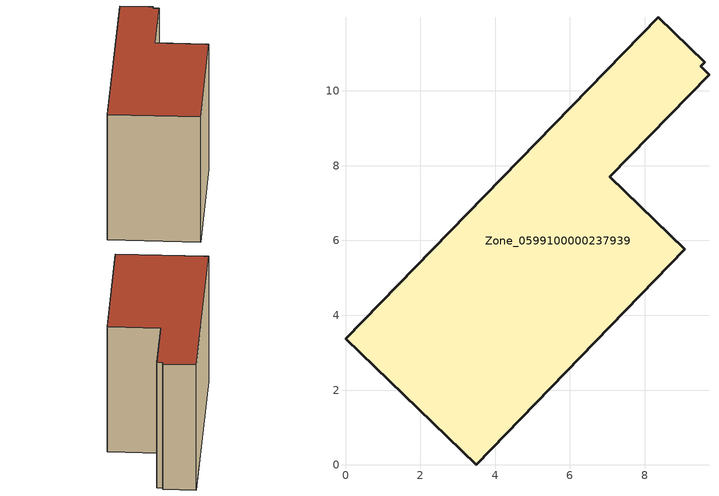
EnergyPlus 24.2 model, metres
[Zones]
Zone_0599100000237939
 floor ground (C_G): 9.49,10.66 9.71,10.43 7.07,7.7 9.07,5.76 3.49,0 0,3.38 8.36,11.97 9.6,10.77 z0
 wall outside (C_F): 3.49,0 9.07,5.76 7.07,7.7 9.71,10.43 9.49,10.66 9.6,10.77 8.36,11.97 0,3.38 3.49,0 z0:7.35
 roof outside (C_R): 9.6,10.77 8.36,11.97 0,3.38 3.49,0 9.07,5.76 7.07,7.7 9.71,10.43 9.49,10.66 z7.35
[BUILDING]
Pand.0599100000237939: North Axis=0; Terrain=City; Loads Convergence Tolerance Value=0.04; Temperature Convergence Tolerance Value=0.4; Solar Distribution=FullExterior; Maximum Number of Warmup Days=25; Minimum Number of Warmup Days=1
[Site:Location]
Rotterdam.The.Hague.AP_ZH_NLD Design_Conditions: Latitude=51.96; Longitude=4.45; Time Zone=1; Elevation=-4.5
[SITE:GROUNDTEMPERATURE:BUILDINGSURFACE]
18, 18, 18, 18, 18, 18, 18, 18, 18, 18, 18, 18
[MATERIAL] Thermal Absorptance=0.9; Solar Absorptance=0.7; Visible Absorptance=0.7
Name | Roughness | Thickness | Conductivity | Density | Specific Heat
G.TI.1946 | MediumSmooth | 0.15 | 1 | 540 | 1210
F.TI.1946 | Rough | 0.3 | 0.857143 | 1920 | 840
R.TI.1946 | MediumRough | 0.2 | 0.1 | 1500 | 1000
[CONSTRUCTION]
C_G: G.TI.1946
C_F: F.TI.1946
C_R: R.TI.1946
[ZONE]
Zone_0599100000237939: Type=1; Multiplier=1; Ceiling Height=Autocalculate; Volume=Autocalculate; Floor Area=autocalculate; Part of Total Floor Area=Yes
[ZONEINFILTRATION:DESIGNFLOWRATE]
Infil_Zone_0599100000237939: Zone or ZoneList or Space or SpaceList=Zone_0599100000237939; Schedule=AlwaysOn; Design Flow Rate Calculation Method=Flow/Area; Flow Rate per Floor Area=0.003; Constant Term Coefficient=1; Temperature Term Coefficient=0; Velocity Term Coefficient=0; Velocity Squared Term Coefficient=0
[HVACTEMPLATE:ZONE:IDEALLOADSAIRSYSTEM]
Zone_0599100000237939: Maximum Heating Supply Air Temperature=50; Minimum Cooling Supply Air Temperature=13; Maximum Heating Supply Air Humidity Ratio=0.0156; Minimum Cooling Supply Air Humidity Ratio=0.0077; Heating Limit=NoLimit; Cooling Limit=NoLimit; Dehumidification Control Type=ConstantSensibleHeatRatio; Cooling Sensible Heat Ratio=0.7; Dehumidification Setpoint=60; Humidification Control Type=None; Humidification Setpoint=30; Outdoor Air Method=None; Outdoor Air Flow Rate per Person=0.00944; Outdoor Air Flow Rate per Zone Floor Area=0; Outdoor Air Flow Rate per Zone=0; Demand Controlled Ventilation Type=None; Outdoor Air Economizer Type=NoEconomizer; Heat Recovery Type=None; Sensible Heat Recovery Effectiveness=0.7; Latent Heat Recovery Effectiveness=0.65
[ZONECONTROL:THERMOSTAT]
ThermostatControl_Zone_0599100000237939: Zone or ZoneList=Zone_0599100000237939; Control Type Schedule=DualSetpointControlType; Control 1=Thermostat_Zone_0599100000237939; Temperature Difference Between Cutout And Setpoint=0
[THERMOSTATSETPOINT:DUALSETPOINT]
Thermostat_Zone_0599100000237939: Heating Setpoint Temperature Schedule=HeatingSetpoint_Zone_0599100000237939; Cooling Setpoint Temperature Schedule=CoolingSetpoint_Zone_0599100000237939
[SCHEDULE:COMPACT]
HeatingSetpoint_Zone_0599100000237939: Through: 12/31, For: AllDays, Until: 24:00, 21
CoolingSetpoint_Zone_0599100000237939: Through: 12/31, For: AllDays, Until: 24:00, 24
DualSetpointControlType: Through: 12/31, For: AllDays, Until: 24:00, 4
AlwaysOn: Through: 12/31, For: AllDays, Until: 24:00, 1
